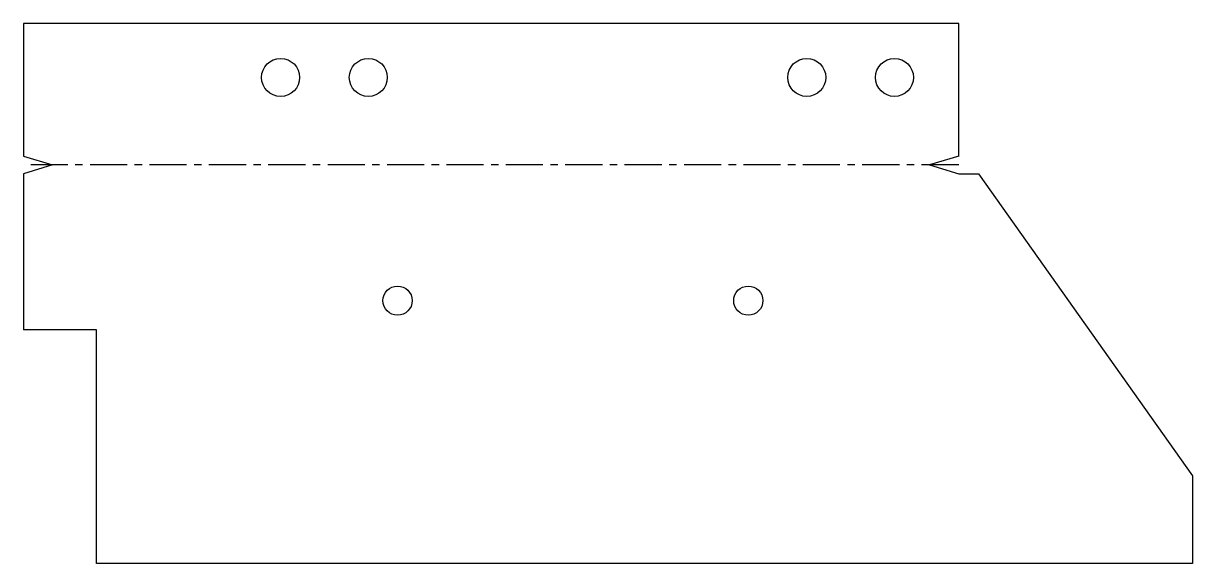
# Model space of a CAD drawing. Extents: x 644 to 1044, y 9 to 194.
import ezdxf

# ---------------------------------------------------------------- set-up
doc = ezdxf.new("R2010")
doc.units = 0
doc.linetypes.add('CENTERX2', pattern=[20.32, 12.7, -2.54, 2.54, -2.54])
doc.layers.get('0').update_dxf_attribs({"linetype": 'CONTINUOUS'})

msp = doc.modelspace()

# ---------------------------------------------------------------- linework, layer by layer
at = {"color": 7, "linetype": 'CONTINUOUS'}
for p, q in [((964.15, 193.9), (644.15, 193.9)), ((644.15, 193.9), (644.15, 148.45)), ((964.15, 148.45), (964.15, 193.9)), ((644.15, 142.45), (644.15, 89)), ((970.91, 142.45), (1044.15, 39)), ((669.15, 89), (644.15, 89)), ((669.15, 9), (669.15, 89)), ((1044.15, 39), (1044.15, 9)), ((1044.15, 9), (669.15, 9))]:
    msp.add_line(p, q, dxfattribs=at)
for p, q in [((644.15, 148.45), (654.15, 145.45)), ((964.15, 148.45), (954.15, 145.45)), ((654.15, 145.45), (644.15, 142.45)), ((954.15, 145.45), (964.15, 142.45)), ((964.15, 142.45), (970.91, 142.45))]:
    msp.add_line(p, q)
at = {"color": 7, "linetype": 'CENTERX2'}
msp.add_line((964.15, 145.45), (644.15, 145.45), dxfattribs=at)
at = {"color": 7, "linetype": 'CONTINUOUS'}
for centre, radius in [((732.15, 175.4), 6.5), ((762.15, 175.4), 6.5), ((912.15, 175.4), 6.5), ((942.15, 175.4), 6.5), ((772.15, 99), 5), ((892.15, 99), 5)]:
    msp.add_circle(centre, radius, dxfattribs=at)

doc.saveas('drawing.dxf')
